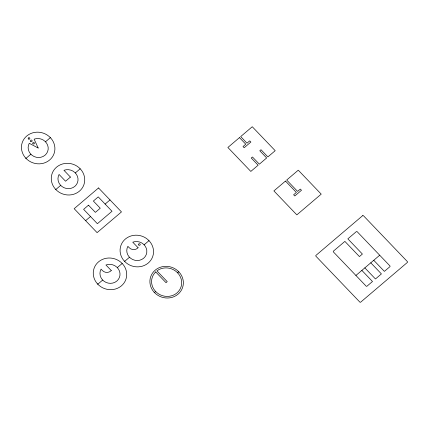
<?xml version="1.0" encoding="UTF-8"?>
<svg xmlns="http://www.w3.org/2000/svg" width="429" height="429" viewBox="0 0 429 429"><rect width="100%" height="100%" fill="white"/><g stroke="black" fill="none" stroke-linecap="round" stroke-linejoin="round"><path stroke-width="0.64" d="M25.987 158.381L30.867 154.231M45.495 141.79L50.37 137.639M55.808 189.527L60.682 185.376M75.311 172.935L80.185 168.785M85.623 220.667L90.503 216.522M105.126 204.075L110.006 199.93M97.801 284.207L102.676 280.062M117.305 267.616L122.179 263.47M124.619 261.395L129.494 257.25M144.123 244.803L148.997 240.658M154.435 292.54L155.652 291.506M177.595 272.839L178.813 271.798M355.92 275.461L379.703 255.223M373.756 260.285L384.384 271.385L389.859 266.731A0.66 0.611 18.5 0 0 389.886 265.862L357.212 231.735A0.66 0.611 18.5 0 0 356.29 231.671L347.849 238.856L362.392 254.048L359.422 256.58L344.873 241.388L333.456 251.099A0.66 0.611 18.5 0 0 333.43 251.968L366.098 286.095A0.66 0.611 18.5 0 0 367.026 286.154L372.495 281.504L361.867 270.399M370.785 262.811L381.413 273.916L375.466 278.973L364.838 267.873M155.695 271.906L166.018 282.69L167.235 281.649L156.912 270.871A15.16 14.157 18.5 0 1 181.349 279.74A15.16 14.157 18.5 0 1 162.553 295.726A15.16 14.157 18.5 0 1 155.711 271.927M70.436 177.08L65.557 181.231L59.073 174.453A10.108 9.438 18.5 0 0 66.211 188.433A10.108 9.438 18.5 0 0 77.971 178.426A10.108 9.438 18.5 0 0 63.948 170.302L70.436 177.08M98.536 187.95L74.158 208.692L97.093 232.647L121.471 211.91L98.536 187.95M88.497 205.185L83.617 209.336L97.383 223.707L112.012 211.266L98.246 196.89L93.372 201.04L100.252 208.226L95.377 212.371L88.497 205.185M239.462 137.623L227.879 147.474L250.815 171.428L258.129 165.208L251.249 158.022L252.466 156.982L259.352 164.173L266.666 157.947L259.781 150.761L261.004 149.726L267.884 156.912L275.198 150.692L252.263 126.732L240.68 136.583L246.986 143.173L249.732 140.841L250.879 142.037L244.171 147.742L243.023 146.541L245.769 144.208L239.462 137.623M111.283 270.565L110.671 271.085A5.899 5.502 18.5 0 1 102.392 270.522L101.062 269.139A10.108 9.438 18.5 0 0 108.199 283.113A10.108 9.438 18.5 0 0 119.959 273.112A10.108 9.438 18.5 0 0 105.942 264.988L111.283 270.565M138.1 247.753L137.489 248.273A5.899 5.502 18.5 0 1 129.209 247.71L127.88 246.326A10.108 9.438 18.5 0 0 135.017 260.301A10.108 9.438 18.5 0 0 146.777 250.3A10.108 9.438 18.5 0 0 132.759 242.176L138.1 247.753M285.478 181.065L273.9 190.916L296.836 214.875L321.214 194.133L298.278 170.179L286.695 180.03L297.592 191.409L300.338 189.076L301.48 190.272L294.777 195.978L293.629 194.777L296.375 192.444L285.478 181.065M362.591 215.712L315.969 255.373A0.66 0.611 18.5 0 0 315.942 256.242L359.802 302.054A0.66 0.611 18.5 0 0 360.725 302.118L407.346 262.457A0.66 0.611 18.5 0 0 407.373 261.588L363.513 215.776A0.66 0.611 18.5 0 0 362.591 215.712M38.181 148.01L29.252 143.307A10.108 9.438 18.5 0 0 36.39 157.287A10.108 9.438 18.5 0 0 48.15 147.281A10.108 9.438 18.5 0 0 34.127 139.162L38.181 148.01M154.167 292.251A16.844 15.728 18.5 0 0 182.534 287.714A16.844 15.728 18.5 0 0 163.176 266.543A16.844 15.728 18.5 0 0 154.167 292.251M124.346 261.105A16.844 15.728 18.5 0 0 152.713 256.569A16.844 15.728 18.5 0 0 133.36 235.403A16.844 15.728 18.5 0 0 124.346 261.105M138.765 244.986A0.842 0.788 18.5 0 0 140.186 244.761A0.842 0.788 18.5 0 0 139.216 243.699A0.842 0.788 18.5 0 0 138.765 244.986M55.539 189.237A16.844 15.728 18.5 0 0 83.907 184.701A16.844 15.728 18.5 0 0 64.548 163.529A16.844 15.728 18.5 0 0 55.539 189.237M25.719 158.092A16.844 15.728 18.5 0 0 54.086 153.555A16.844 15.728 18.5 0 0 34.733 132.384A16.844 15.728 18.5 0 0 25.719 158.092M30.674 141.329A0.842 0.788 18.5 0 0 32.095 141.098A0.842 0.788 18.5 0 0 31.124 140.042A0.842 0.788 18.5 0 0 30.674 141.329M32.969 143.726A0.842 0.788 18.5 0 0 34.39 143.495A0.842 0.788 18.5 0 0 33.419 142.439A0.842 0.788 18.5 0 0 32.969 143.726M28.384 138.932A0.842 0.788 18.5 0 0 29.799 138.706A0.842 0.788 18.5 0 0 28.834 137.645A0.842 0.788 18.5 0 0 28.384 138.932M97.528 283.923A16.844 15.728 18.5 0 0 125.895 279.381A16.844 15.728 18.5 0 0 106.542 258.215A16.844 15.728 18.5 0 0 97.528 283.923"/></g></svg>
